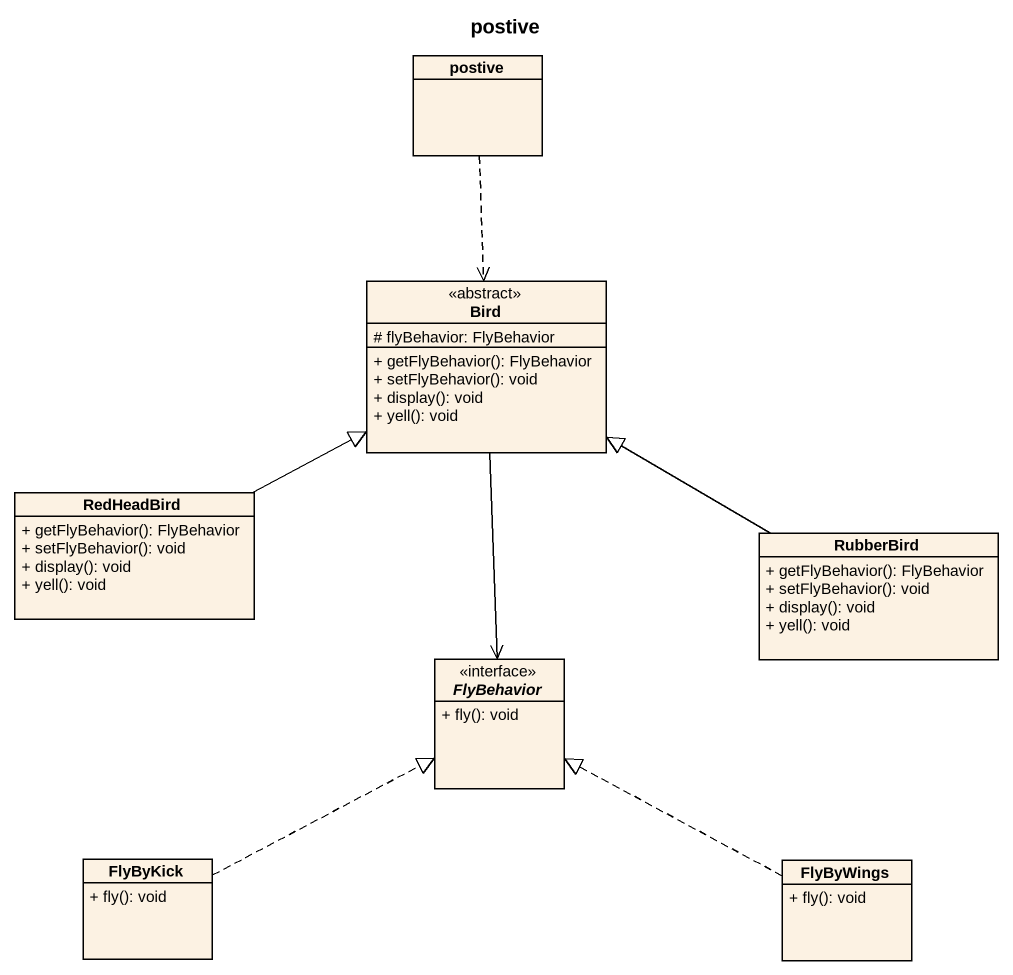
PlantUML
@startuml
title postive
hide circle
hide empty members
skinparam classAttributeIconSize 0
class postive
class Bird <<abstract>> {
  # flyBehavior: FlyBehavior
  + getFlyBehavior(): FlyBehavior
  + setFlyBehavior(): void
  + display(): void
  + yell(): void
}
class RedHeadBird {
  + getFlyBehavior(): FlyBehavior
  + setFlyBehavior(): void
  + display(): void
  + yell(): void
}
class RubberBird {
  + getFlyBehavior(): FlyBehavior
  + setFlyBehavior(): void
  + display(): void
  + yell(): void
}
interface FlyBehavior {
  + fly(): void
}
class FlyByKick {
  + fly(): void
}
class FlyByWings {
  + fly(): void
}
postive ..> Bird
Bird --> FlyBehavior
RedHeadBird -right-|> Bird
RubberBird -left-|> Bird
FlyByKick .right.|> FlyBehavior
FlyByWings .left.|> FlyBehavior
@enduml
